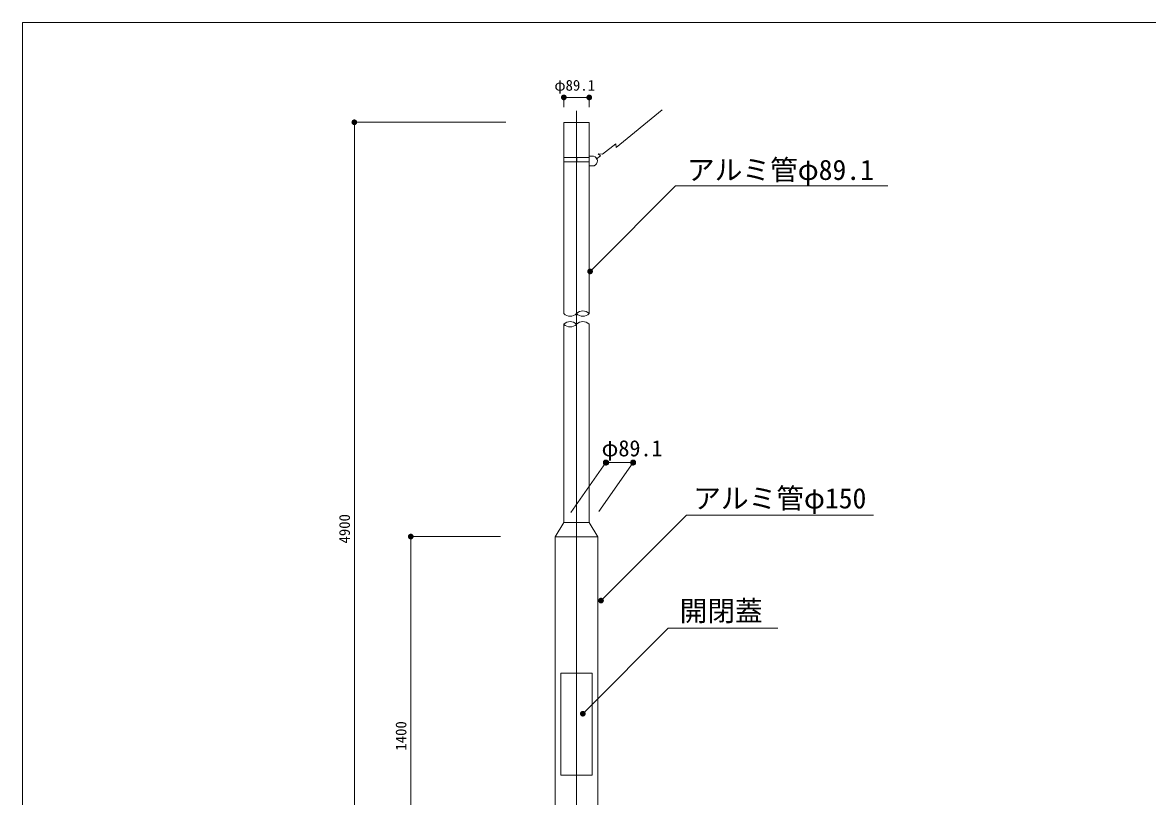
# Model space of a CAD drawing. Units: millimetres on the paper, scale 1:30. Extents: x 13 to 287, y 13 to 199.
# Drawn here: x 13.1 to 144.8, y 103.2 to 193.8 of the extents above; entities that cross this region are included whole.
import ezdxf
from ezdxf.enums import TextEntityAlignment as Align

# ---------------------------------------------------------------- set-up
doc = ezdxf.new("R2010")
doc.units = ezdxf.units.MM
doc.linetypes.add('USER1', pattern=[300, 187.5, -37.5, 37.5, -37.5])
for name, color, linetype, lineweight in [('_0-0_', 7, 'Continuous', 13), ('寸法', 1, 'Continuous', 13), ('本体', 7, 'Continuous', 13)]:
    doc.layers.add(name, color=color, linetype=linetype, lineweight=lineweight)
doc.styles.add('ＭＳ ゴシック', font='')
doc.styles.get('ＭＳ ゴシック').set_extended_font_data('MS Gothic')

# ---------------------------------------------------------------- blocks, each defined once
blk = doc.blocks.new('filled_dot')
at = {"color": 0, "linetype": 'Continuous', "lineweight": -2, "const_width": 1.25}
blk.add_lwpolyline([(-0.625, 0, 1), (0.625, 0, 1)], format="xyb", close=True, dxfattribs=at)

msp = doc.modelspace()

# ---------------------------------------------------------------- linework, layer by layer
at = {"layer": '_0-0_', "color": 6}
for p, q in [((286.923, 193.83), (13.113, 193.83)), ((13.113, 193.83), (13.113, 12.65))]:
    msp.add_line(p, q, dxfattribs=at)
at = {"layer": '寸法'}
for p, q in [((76.46, 185.056), (79.43, 185.056)), ((76.46, 183.916), (76.46, 185.056)), ((79.43, 183.916), (79.43, 185.056)), ((51.945, 182.152), (51.945, 87.001)), ((69.676, 182.152), (51.945, 182.152)), ((80.002, 165.171), (89.531, 174.699)), ((89.531, 174.699), (114.357, 174.699)), ((79.531, 164.699), (80.002, 165.171)), ((77.298, 136.477), (81.391, 142.318)), ((80.542, 136.589), (84.557, 142.318)), ((81.091, 142.323), (81.691, 142.323)), ((81.092, 142.29), (81.689, 142.29)), ((81.093, 142.356), (81.688, 142.356)), ((81.097, 142.256), (81.684, 142.256)), ((81.099, 142.39), (81.682, 142.39)), ((81.106, 142.223), (81.675, 142.223)), ((81.11, 142.423), (81.672, 142.423)), ((81.12, 142.19), (81.662, 142.19)), ((81.125, 142.456), (81.657, 142.456)), ((81.145, 142.49), (81.637, 142.49)), ((81.172, 142.523), (81.61, 142.523)), ((81.208, 142.556), (81.573, 142.556)), ((81.263, 142.59), (81.519, 142.59)), ((81.391, 142.318), (84.557, 142.318)), ((84.258, 142.323), (84.857, 142.323)), ((84.259, 142.29), (84.856, 142.29)), ((84.26, 142.356), (84.855, 142.356)), ((84.264, 142.256), (84.851, 142.256)), ((84.266, 142.39), (84.849, 142.39)), ((84.273, 142.223), (84.842, 142.223)), ((84.276, 142.423), (84.839, 142.423)), ((84.286, 142.19), (84.829, 142.19)), ((84.291, 142.456), (84.824, 142.456)), ((84.311, 142.49), (84.804, 142.49)), ((84.338, 142.523), (84.777, 142.523)), ((84.375, 142.556), (84.74, 142.556)), ((84.43, 142.59), (84.685, 142.59)), ((81.138, 142.156), (81.643, 142.156)), ((81.163, 142.123), (81.619, 142.123)), ((81.197, 142.09), (81.585, 142.09)), ((81.245, 142.056), (81.537, 142.056)), ((81.337, 142.023), (81.444, 142.023)), ((84.305, 142.156), (84.81, 142.156)), ((84.33, 142.123), (84.785, 142.123)), ((84.363, 142.09), (84.752, 142.09)), ((84.411, 142.056), (84.704, 142.056)), ((84.504, 142.023), (84.611, 142.023)), ((81.28, 126.639), (90.809, 136.167)), ((90.809, 136.167), (112.683, 136.167)), ((58.553, 133.667), (58.553, 87.001)), ((69.029, 133.667), (58.553, 133.667)), ((80.809, 126.167), (81.28, 126.639)), ((79.154, 113.403), (88.683, 122.931)), ((88.683, 122.931), (101.491, 122.931)), ((78.683, 112.931), (79.154, 113.403))]:
    msp.add_line(p, q, dxfattribs=at)
at = {"layer": '寸法', "lineweight": 18}
for p, q in [((79.531, 164.699), (79.533, 164.702)), ((80.809, 126.167), (80.811, 126.17)), ((78.683, 112.931), (78.685, 112.934))]:
    msp.add_line(p, q, dxfattribs=at)
at = {"layer": '寸法'}
msp.add_circle((81.391, 142.318), 0.3, dxfattribs=at)
for centre, start, end in [((81.391, 142.318), 0, 180), ((81.391, 142.318), 180, 0), ((84.557, 142.318), 0, 180), ((84.557, 142.318), 180, 0)]:
    msp.add_arc(centre, 0.3, start, end, dxfattribs=at)
at = {"layer": '本体', "color": 1, "linetype": 'USER1'}
msp.add_line((77.945, 183.476), (77.945, 48.289), dxfattribs=at)
at = {"layer": '本体'}
for p, q in [((82.595, 179.217), (87.976, 183.619)), ((76.46, 182.126), (79.43, 182.126)), ((76.46, 182.126), (76.46, 159.755)), ((79.43, 182.126), (79.43, 159.755)), ((80.983, 178.411), (82.56, 179.64)), ((82.56, 179.64), (82.595, 179.217)), ((76.466, 178.034), (79.412, 178.034)), ((77.991, 178.034), (77.991, 177.536)), ((79.389, 178.19), (79.949, 178.19)), ((80.26, 177.847), (80.731, 178.214)), ((80.731, 178.214), (80.478, 178.439)), ((80.478, 178.439), (80.983, 178.411)), ((76.528, 177.505), (79.412, 177.505)), ((79.451, 177.069), (80.011, 177.069)), ((76.46, 135.308), (76.46, 158.511)), ((79.43, 135.308), (79.43, 158.511)), ((76.46, 135.308), (75.445, 133.641)), ((76.46, 135.308), (79.43, 135.308)), ((79.43, 135.308), (80.445, 133.641)), ((75.445, 133.641), (80.445, 133.641)), ((75.445, 57.001), (75.445, 133.641)), ((80.445, 57.001), (80.445, 133.641)), ((76.112, 117.678), (79.778, 117.678)), ((76.112, 105.74), (76.112, 117.678)), ((79.778, 105.74), (79.778, 117.678)), ((76.112, 105.74), (79.778, 105.74))]:
    msp.add_line(p, q, dxfattribs=at)
for centre, radius, start, end in [((79.787, 177.618), 0.594, 292.22697, 74.13248), ((77.202, 160.48), 1.037, 224.29156, 315.70844), ((78.687, 159.031), 1.037, 44.29867, 135.70133), ((78.687, 160.48), 1.037, 224.29156, 315.70844), ((77.202, 157.787), 1.037, 44.29156, 135.70844), ((77.202, 159.236), 1.037, 224.29867, 315.70133), ((78.687, 157.787), 1.037, 44.29156, 135.70844)]:
    msp.add_arc(centre, radius, start, end, dxfattribs=at)

# ---------------------------------------------------------------- block references
at = {"layer": '寸法', "xscale": 0.267, "yscale": 0.267}
msp.add_blockref('filled_dot', (76.46, 185.056), dxfattribs=at)
for p, rotation in [((79.43, 185.056), 180), ((51.945, 182.152), 270), ((58.553, 133.667), 270)]:
    msp.add_blockref('filled_dot', p, dxfattribs=dict(at, rotation=rotation))
at = {"layer": '寸法', "lineweight": 18, "xscale": 0.267, "yscale": 0.267, "rotation": 45}
for p in [(79.531, 164.699), (80.809, 126.167), (78.683, 112.931)]:
    msp.add_blockref('filled_dot', p, dxfattribs=at)

# ---------------------------------------------------------------- texts
at = {"layer": '寸法', "style": 'ＭＳ ゴシック'}
msp.add_text('φ89.1', height=1.266, dxfattribs=at).set_placement((75.355, 185.467), align=Align.BOTTOM_LEFT)
at = {"layer": '寸法', "color": 3, "style": 'ＭＳ ゴシック'}
for s, height, p in [('アルミ管φ89.1', 2.374, (90.877, 174.69)), ('φ89.1', 1.899, (80.881, 142.479)), ('アルミ管φ150', 2.374, (91.607, 136.243)), ('開閉蓋', 2.374, (90.015, 123.064))]:
    msp.add_text(s, height=height, dxfattribs=at).set_placement(p, align=Align.BOTTOM_LEFT)
at = {"layer": '寸法', "style": 'ＭＳ ゴシック'}
for s, p in [('4900', (51.808, 132.85)), ('1400', (58.416, 108.607))]:
    msp.add_text(s, height=1.266, rotation=90, dxfattribs=at).set_placement(p, align=Align.BOTTOM_LEFT)

doc.saveas('drawing.dxf')
